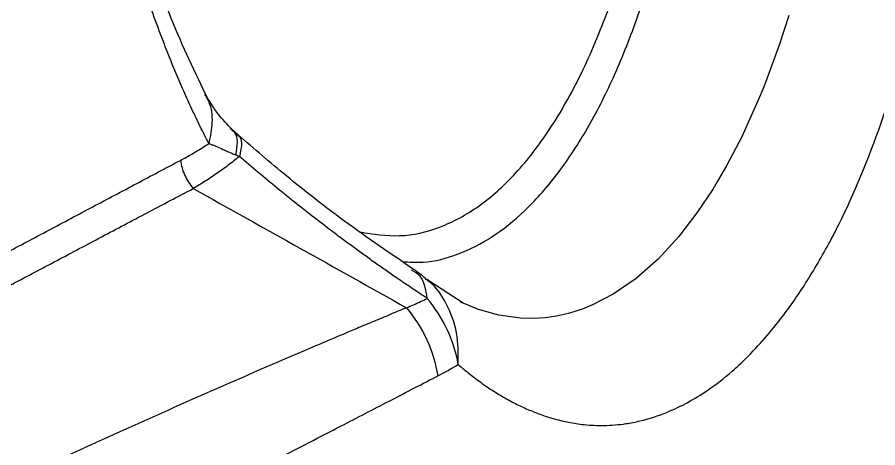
# Model space of a CAD drawing. Extents: x 525 to 609, y 649 to 778.
# Drawn here: x 536.527 to 538.212, y 691.659 to 692.504 of the extents above; entities that cross this region are included whole.
import ezdxf

# ---------------------------------------------------------------- set-up
doc = ezdxf.new("R2010")
doc.units = 0
doc.header["$MEASUREMENT"] = 0
doc.layers.add('1', color=4, linetype='Continuous')

# ---------------------------------------------------------------- blocks, each defined once
blk = doc.blocks.new('JETSETTER')
at = {"layer": '1', "color": 3, "linetype": 'Continuous', "lineweight": 25}
for p, q in [((11.8319, 23.1485), (11.8201, 23.1593)), ((12.2726, 22.8187), (12.2014, 22.8649)), ((12.2726, 22.8185), (12.2679, 22.8204))]:
    blk.add_line(p, q, dxfattribs=at)
at = {"layer": '1', "color": 3, "linetype": 'Continuous', "lineweight": 25, "flags": 128}
blk.add_lwpolyline([(12.9108, 23.383), (12.8918, 23.3243), (12.8752, 23.2779), (12.8631, 23.2464), (12.8586, 23.2352), (12.8568, 23.2307), (12.8561, 23.2289), (12.8557, 23.2281), (12.8556, 23.2277), (12.8555, 23.2276), (12.8555, 23.2275), (12.8555, 23.2275), (12.8555, 23.2274), (12.8186, 23.1449), (12.7897, 23.0894), (12.7706, 23.0564), (12.7651, 23.0474), (12.7634, 23.0446), (12.7628, 23.0436), (12.7626, 23.0432), (12.7625, 23.0431), (12.7625, 23.0431), (12.7625, 23.043), (12.7624, 23.043), (12.7624, 23.043), (12.7624, 23.043), (12.7624, 23.043), (12.7624, 23.043), (12.7624, 23.043), (12.7309, 22.9958), (12.6951, 22.9493), (12.6546, 22.9051), (12.6115, 22.8669), (12.567, 22.8361), (12.5264, 22.815), (12.5063, 22.8068), (12.479, 22.7982), (12.4555, 22.793), (12.4332, 22.7899), (12.4109, 22.7885), (12.3849, 22.789), (12.3429, 22.7949), (12.3026, 22.8061), (12.2726, 22.8185)], dxfattribs=at)
at = {"layer": '1', "color": 3, "linetype": 'Continuous', "lineweight": 25}
blk.add_arc((12.0361, 22.6774), 0.25, 49.1167, 56.7979, dxfattribs=at)
for points, knots in [([(11.7745, 23.1317), (11.7717, 23.1372), (11.7661, 23.1481), (11.7578, 23.1648), (11.7496, 23.1817), (11.7415, 23.1989), (11.7335, 23.2163), (11.7255, 23.234), (11.7177, 23.2519), (11.71, 23.2701), (11.7024, 23.2886), (11.6949, 23.3073), (11.6764, 23.3543), (11.6483, 23.4325), (11.6132, 23.5463), (11.5818, 23.6654), (11.5543, 23.789), (11.5309, 23.9162), (11.5118, 24.0466), (11.4971, 24.1793), (11.4868, 24.3133), (11.4811, 24.4476), (11.4801, 24.5815), (11.4836, 24.7143), (11.4917, 24.845), (11.5043, 24.9727), (11.5214, 25.0964), (11.543, 25.2158), (11.5687, 25.33), (11.5984, 25.4381), (11.6319, 25.5391), (11.6692, 25.6328), (11.7099, 25.7187), (11.7536, 25.7961), (11.8002, 25.8642), (11.8493, 25.9227), (11.9009, 25.9716), (11.9542, 26.0104), (12.0091, 26.0386), (12.0651, 26.056), (12.1095, 26.0612), (12.1414, 26.0611), (12.1607, 26.0598), (12.1799, 26.0573), (12.199, 26.0536), (12.218, 26.0488), (12.2307, 26.0447), (12.237, 26.0426)], [0, 0, 0, 0, 0.005723, 0.011442, 0.017156, 0.022868, 0.028579, 0.034289, 0.040001, 0.045714, 0.051431, 0.057153, 0.062881, 0.094115, 0.125394, 0.156736, 0.187964, 0.219097, 0.250319, 0.281614, 0.312899, 0.344036, 0.375247, 0.40649, 0.437829, 0.468989, 0.50018, 0.531392, 0.562756, 0.593979, 0.62512, 0.656337, 0.687681, 0.719005, 0.750068, 0.781319, 0.812603, 0.844026, 0.875022, 0.906293, 0.937525, 0.948075, 0.95856, 0.968988, 0.979366, 0.989701, 1, 1, 1, 1]), ([(12.2631, 22.6981), (12.2668, 22.6949), (12.2742, 22.6886), (12.2854, 22.6796), (12.2967, 22.6708), (12.3081, 22.6625), (12.3196, 22.6545), (12.3312, 22.6468), (12.3428, 22.6395), (12.3545, 22.6326), (12.3664, 22.6261), (12.3783, 22.6199), (12.3903, 22.6142), (12.4023, 22.6088), (12.4145, 22.6039), (12.4401, 22.5943), (12.4718, 22.5856), (12.5127, 22.5794), (12.5502, 22.5777), (12.5868, 22.5808), (12.6282, 22.5889), (12.6822, 22.6063), (12.7427, 22.6392), (12.7936, 22.6787), (12.8432, 22.7249), (12.894, 22.7834), (12.9503, 22.8655), (13.0139, 22.9769), (13.0848, 23.1402), (13.1428, 23.3298), (13.1804, 23.4948), (13.2053, 23.6317), (13.2224, 23.7556), (13.2336, 23.8634), (13.242, 23.9652), (13.2494, 24.104), (13.2514, 24.278), (13.2457, 24.4562), (13.2355, 24.5978), (13.2246, 24.7054), (13.2144, 24.7883), (13.2026, 24.8711), (13.1848, 24.9803), (13.1585, 25.1142), (13.1203, 25.271), (13.0769, 25.4167), (13.0358, 25.5326), (13.0021, 25.6162), (12.9763, 25.675), (12.9488, 25.7331), (12.9212, 25.7864), (12.8936, 25.8354), (12.87, 25.8742), (12.8479, 25.9084), (12.8274, 25.9382), (12.8084, 25.9641), (12.7963, 25.9796), (12.7906, 25.987)], [0, 0, 0, 0, 0.004937, 0.009898, 0.014883, 0.019893, 0.024928, 0.029988, 0.035072, 0.040182, 0.045317, 0.050478, 0.055664, 0.060875, 0.066112, 0.071375, 0.094021, 0.107063, 0.124056, 0.142662, 0.154626, 0.178434, 0.214182, 0.236651, 0.249801, 0.285544, 0.312382, 0.339144, 0.39262, 0.446204, 0.472902, 0.499696, 0.531009, 0.546638, 0.562257, 0.589267, 0.624705, 0.658563, 0.687184, 0.702814, 0.718407, 0.733669, 0.749726, 0.780994, 0.812145, 0.845451, 0.874724, 0.891521, 0.905946, 0.919102, 0.937256, 0.950044, 0.961899, 0.972821, 0.982812, 0.991872, 1, 1, 1, 1]), ([(12.1539, 22.9001), (12.1674, 22.8992), (12.2042, 22.8968), (12.2631, 22.9127), (12.3297, 22.9458), (12.3936, 22.9969), (12.4541, 23.0644), (12.5104, 23.1477), (12.5619, 23.2458), (12.608, 23.3575), (12.6481, 23.4815), (12.6817, 23.6162), (12.7085, 23.7602), (12.7281, 23.9115), (12.7402, 24.0686), (12.7448, 24.2293), (12.7417, 24.3919), (12.7311, 24.5544), (12.713, 24.7149), (12.6876, 24.8713), (12.6553, 25.0219), (12.6165, 25.1649), (12.5715, 25.2984), (12.5211, 25.421), (12.4656, 25.5312), (12.4059, 25.6276), (12.3426, 25.7089), (12.2766, 25.7755), (12.231, 25.8056), (12.2082, 25.8207)], [0, 0, 0, 0, 0.022055, 0.059668, 0.097282, 0.134895, 0.172508, 0.210121, 0.247734, 0.285348, 0.322961, 0.360574, 0.398188, 0.435801, 0.473414, 0.511027, 0.548641, 0.586254, 0.623867, 0.661481, 0.699094, 0.736707, 0.77432, 0.811934, 0.849547, 0.88716, 0.924773, 0.962387, 1, 1, 1, 1]), ([(11.7678, 23.2287), (11.7435, 23.2799), (11.6961, 23.3793), (11.6373, 23.5553), (11.5901, 23.7364), (11.5535, 23.9224), (11.5265, 24.1123), (11.5089, 24.3074), (11.5011, 24.5056), (11.5038, 24.7026), (11.5168, 24.888), (11.538, 25.0511), (11.5636, 25.1852), (11.5867, 25.2786), (11.6051, 25.3425), (11.6189, 25.3861), (11.6347, 25.4318), (11.6551, 25.4856), (11.6837, 25.552), (11.7227, 25.6279), (11.7705, 25.7037), (11.8066, 25.7409), (11.8251, 25.7598)], [0, 0, 0, 0, 0.0724795, 0.1409851, 0.2057735, 0.2670676, 0.3279234, 0.3893714, 0.4513532, 0.5138508, 0.5758678, 0.631721, 0.6802547, 0.7214901, 0.740682, 0.7595419, 0.7780923, 0.8026518, 0.8381112, 0.884245, 0.9407717, 1, 1, 1, 1]), ([(12.0706, 22.9582), (12.0966, 22.9541), (12.1493, 22.9458), (12.2276, 22.9641), (12.304, 23.005), (12.3765, 23.0699), (12.4439, 23.1571), (12.505, 23.2652), (12.5587, 23.3925), (12.6045, 23.5365), (12.64, 23.6958), (12.6606, 23.8095), (12.6663, 23.8712), (12.6665, 23.8733)], [0, 0, 0, 0, 0.097175, 0.197103, 0.297032, 0.396959, 0.496888, 0.596816, 0.696743, 0.796672, 0.8966, 0.996529, 1, 1, 1, 1]), ([(11.7663, 23.228), (11.7692, 23.2232), (11.779, 23.2073), (11.783, 23.1744), (11.7774, 23.1458), (11.7745, 23.1317)], [0, 0, 0, 0, 0.177129, 0.594169, 1, 1, 1, 1]), ([(11.8204, 23.159), (11.811, 23.1688), (11.7879, 23.1931), (11.7753, 23.2155), (11.7678, 23.2287)], [0, 0, 0, 0, 0.404442, 1, 1, 1, 1]), ([(11.8156, 23.1613), (11.8189, 23.1591), (11.827, 23.1535), (11.8313, 23.136), (11.8284, 23.1182), (11.827, 23.1093)], [0, 0, 0, 0, 0.2617961, 0.6349616, 1, 1, 1, 1]), ([(11.8283, 23.1498), (11.831, 23.1482), (11.8373, 23.1443), (11.8397, 23.1297), (11.8361, 23.1139), (11.8344, 23.1062)], [0, 0, 0, 0, 0.266236, 0.636887, 1, 1, 1, 1]), ([(12.1757, 22.8848), (12.1308, 22.9154), (12.0472, 22.9722), (11.9322, 23.0622), (11.8634, 23.1214), (11.8319, 23.1485)], [0, 0, 0, 0, 0.38742, 0.72036, 1, 1, 1, 1]), ([(11.7189, 23.0985), (11.7227, 23.1005), (11.7302, 23.1046), (11.7415, 23.111), (11.7526, 23.1176), (11.7636, 23.1245), (11.7709, 23.1293), (11.7745, 23.1317)], [0, 0, 0, 0, 0.2033, 0.40493, 0.60491, 0.80326, 1, 1, 1, 1]), ([(11.7745, 23.1317), (11.7761, 23.1311), (11.7796, 23.1298), (11.787, 23.1269), (11.7948, 23.1236), (11.8035, 23.1197), (11.8107, 23.1164), (11.819, 23.1127), (11.8245, 23.1104), (11.827, 23.1093)], [0, 0, 0, 0, 0.110212, 0.250599, 0.500536, 0.591246, 0.750532, 0.887046, 1, 1, 1, 1]), ([(9.4544, 21.825), (9.4702, 21.8339), (9.5015, 21.8515), (9.5479, 21.878), (9.5933, 21.9041), (9.6376, 21.9299), (9.6854, 21.958), (9.7379, 21.9893), (9.7894, 22.0203), (9.835, 22.0481), (9.8734, 22.0716), (9.9496, 22.118), (10.0691, 22.1902), (10.2406, 22.2915), (10.4097, 22.3887), (10.5699, 22.4787), (10.719, 22.5613), (10.8712, 22.6447), (11.0052, 22.7174), (11.1155, 22.7769), (11.2018, 22.8232), (11.2882, 22.8695), (11.3745, 22.9156), (11.4607, 22.9615), (11.5468, 23.0073), (11.6326, 23.0528), (11.6903, 23.0834), (11.7189, 23.0985)], [0, 0, 0, 0, 0.026329, 0.051994, 0.076997, 0.101336, 0.125011, 0.155726, 0.187506, 0.209244, 0.230081, 0.250006, 0.3311, 0.414423, 0.499991, 0.564048, 0.624973, 0.688652, 0.749975, 0.783021, 0.815552, 0.847569, 0.879074, 0.910068, 0.940554, 0.97053, 1, 1, 1, 1]), ([(11.7189, 23.0985), (11.7203, 23.0886), (11.7233, 23.0786), (11.7319, 23.0598), (11.7375, 23.051), (11.7441, 23.0434)], [0, 0, 0, 0, 0.5, 0.5, 1, 1, 1, 1]), ([(11.8344, 23.1062), (11.8307, 23.1032), (11.8235, 23.0973), (11.8125, 23.0889), (11.8014, 23.0806), (11.7901, 23.0726), (11.7788, 23.0649), (11.7673, 23.0575), (11.7557, 23.0503), (11.748, 23.0457), (11.7441, 23.0434)], [0, 0, 0, 0, 0.1215921, 0.2441359, 0.3676427, 0.4921235, 0.6175893, 0.7440504, 0.8715173, 1, 1, 1, 1]), ([(11.8344, 23.1062), (11.8331, 23.1067), (11.8306, 23.1078), (11.8282, 23.1088), (11.827, 23.1093)], [0, 0, 0, 0, 0.485522, 1, 1, 1, 1]), ([(12.2026, 22.8279), (12.196, 22.8322), (12.1826, 22.841), (12.1625, 22.8545), (12.1422, 22.8682), (12.1218, 22.8824), (12.1013, 22.8968), (12.0806, 22.9117), (12.0597, 22.9268), (12.0388, 22.9423), (12.0127, 22.9619), (11.9814, 22.9858), (11.945, 23.0145), (11.9083, 23.0441), (11.8714, 23.0746), (11.8467, 23.0956), (11.8344, 23.1062)], [0, 0, 0, 0, 0.054087, 0.10851, 0.163281, 0.218411, 0.273914, 0.329801, 0.386085, 0.442778, 0.499892, 0.597853, 0.696786, 0.796748, 0.8978, 1, 1, 1, 1]), ([(9.4709, 21.8107), (9.4866, 21.819), (9.5245, 21.8388), (9.5849, 21.8707), (9.6454, 21.9031), (9.7608, 21.9655), (9.8943, 22.0401), (10.0576, 22.1323), (10.1841, 22.2039), (10.2961, 22.2666), (10.3867, 22.317), (10.4565, 22.3553), (10.5722, 22.4185), (10.7228, 22.5001), (10.9021, 22.5964), (11.0345, 22.6672), (11.139, 22.7229), (11.2216, 22.7668), (11.3054, 22.8113), (11.3906, 22.8564), (11.477, 22.9022), (11.5647, 22.9486), (11.6536, 22.9956), (11.7139, 23.0275), (11.7441, 23.0434)], [0, 0, 0, 0, 0.0260796, 0.0625078, 0.0993963, 0.1250157, 0.2500075, 0.3125617, 0.3750068, 0.4374995, 0.4721195, 0.4999867, 0.531419, 0.6249704, 0.6919853, 0.7499729, 0.7812232, 0.8124737, 0.8437245, 0.8749762, 0.9062291, 0.9374838, 0.9687406, 1, 1, 1, 1]), ([(12.2026, 22.8279), (12.1997, 22.8446), (12.1952, 22.8705), (12.1778, 22.88), (12.1717, 22.8834)], [0, 0, 0, 0, 0.647737, 1, 1, 1, 1]), ([(12.2631, 22.6981), (12.2633, 22.7192), (12.2636, 22.7614), (12.2417, 22.8168), (12.2192, 22.8526), (12.2011, 22.8643), (12.199, 22.8656)], [0, 0, 0, 0, 0.31971, 0.639415, 0.959126, 1, 1, 1, 1]), ([(12.1617, 22.8094), (12.1663, 22.8113), (12.1755, 22.8152), (12.1891, 22.8214), (12.1982, 22.8257), (12.2026, 22.8279)], [0, 0, 0, 0, 0.337398, 0.670721, 1, 1, 1, 1]), ([(12.2631, 22.6981), (12.2591, 22.7213), (12.2518, 22.7446), (12.2312, 22.7888), (12.2179, 22.8096), (12.2026, 22.8279)], [0, 0, 0, 0, 0.5, 0.5, 1, 1, 1, 1]), ([(12.1617, 22.8094), (12.147, 22.8033), (12.1216, 22.7927), (12.0901, 22.7795), (12.071, 22.7715), (12.0446, 22.7604), (12.0089, 22.7453), (11.9094, 22.7029), (11.6994, 22.6116), (11.3985, 22.4748), (11.0526, 22.3095), (10.7757, 22.1715), (10.5412, 22.0512), (10.3448, 21.9488), (10.1725, 21.8574), (10.0129, 21.7717), (9.89, 21.7053), (9.7759, 21.6436), (9.6906, 21.5974), (9.6395, 21.5698), (9.6164, 21.5574)], [0, 0, 0, 0, 0.0135192, 0.0232289, 0.0291376, 0.0312494, 0.0477493, 0.0624921, 0.1249626, 0.2498773, 0.3674377, 0.4997844, 0.5710089, 0.6543855, 0.7498847, 0.8009024, 0.8749594, 0.9241174, 0.9657947, 1, 1, 1, 1]), ([(12.1617, 22.8094), (12.1774, 22.7908), (12.1911, 22.7694), (12.212, 22.7239), (12.2193, 22.6997), (12.2231, 22.6758)], [0, 0, 0, 0, 0.5, 0.5, 1, 1, 1, 1]), ([(9.6842, 21.3715), (9.6982, 21.3783), (9.7261, 21.3919), (9.7686, 21.4126), (9.8118, 21.4337), (9.8555, 21.4553), (9.8999, 21.4772), (9.945, 21.4996), (9.9908, 21.5224), (10.0373, 21.5457), (10.0844, 21.5693), (10.1323, 21.5935), (10.181, 21.618), (10.3057, 21.6813), (10.5177, 21.7897), (10.8213, 21.9466), (11.1472, 22.1162), (11.426, 22.2615), (11.6645, 22.3858), (11.8245, 22.469), (11.9509, 22.5347), (12.044, 22.583), (12.1132, 22.6189), (12.1765, 22.6516), (12.2083, 22.6681), (12.2231, 22.6758)], [0, 0, 0, 0, 0.020003, 0.040156, 0.06046, 0.080916, 0.101522, 0.122281, 0.143192, 0.164255, 0.18547, 0.206839, 0.228361, 0.250037, 0.371126, 0.500065, 0.620607, 0.750036, 0.808598, 0.875012, 0.916506, 0.937503, 0.968751, 0.985511, 1, 1, 1, 1])]:
    blk.add_open_spline(points, degree=3, knots=knots, dxfattribs=at)
for points in [[(11.7441, 23.0434), (11.8831, 22.9656), (12.0224, 22.8876), (12.1617, 22.8094)], [(12.2231, 22.6758), (12.2365, 22.6827), (12.2499, 22.6901), (12.2631, 22.6981)]]:
    blk.add_open_spline(points, degree=3, dxfattribs=at)

msp = doc.modelspace()

# ---------------------------------------------------------------- block references
at = {"layer": '1'}
msp.add_blockref('JETSETTER', (525.1273, 669.1243), dxfattribs=at)

doc.saveas('drawing.dxf')
